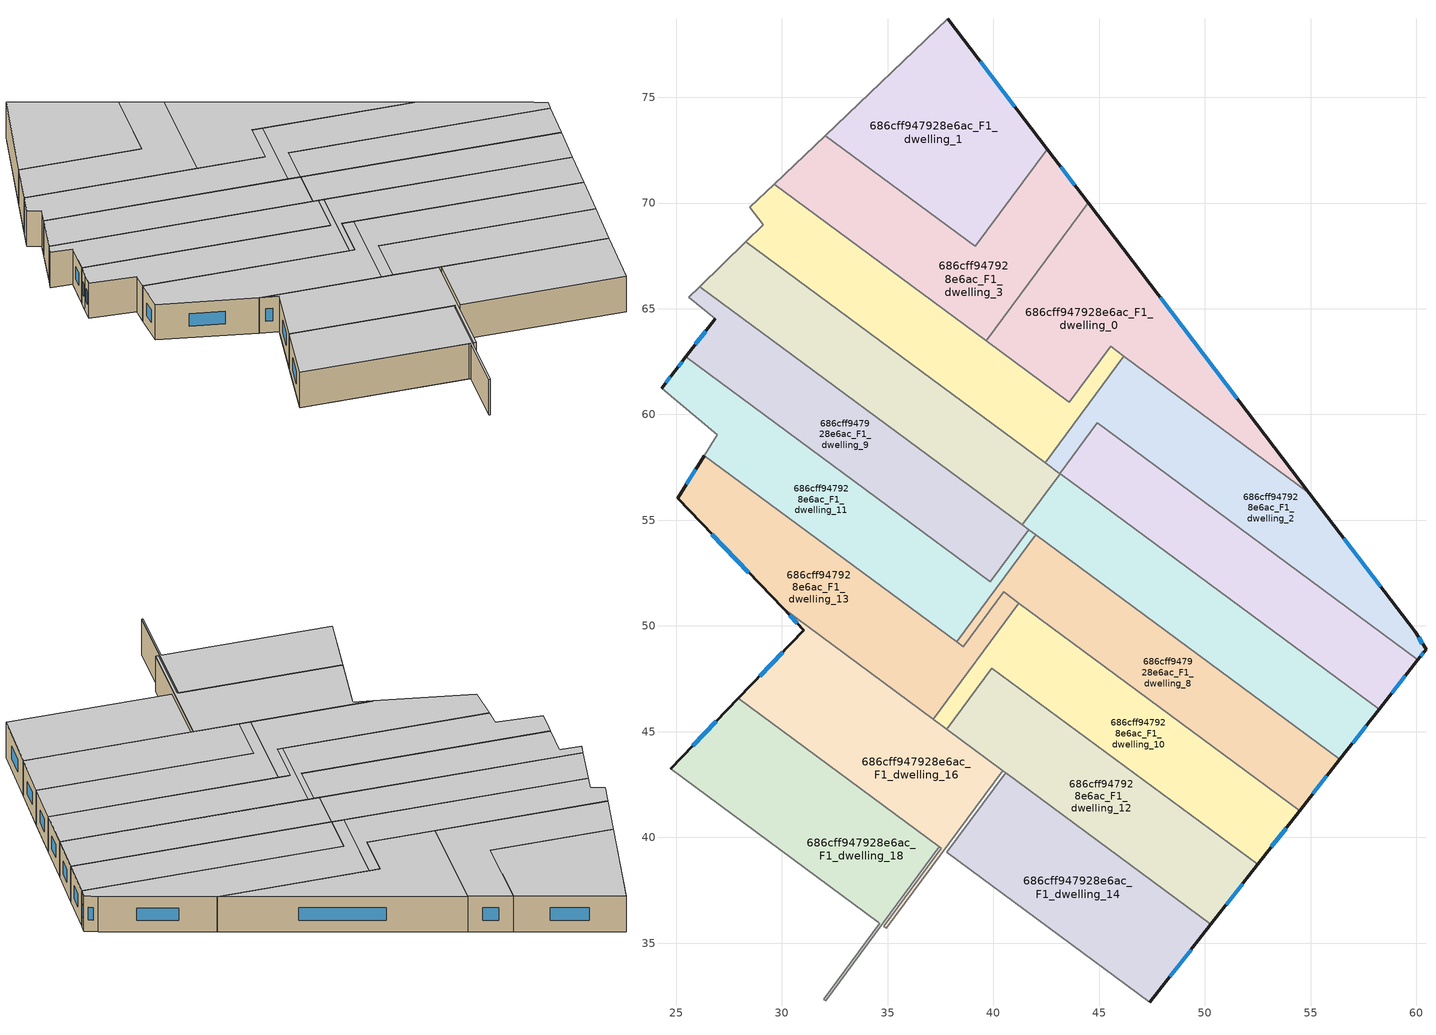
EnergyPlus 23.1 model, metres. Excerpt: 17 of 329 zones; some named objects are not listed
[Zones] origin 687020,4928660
686cff947928e6ac_F1_dwelling_0
 floor to 686cff947928e6ac_F0_dwelling_0 (EU_floor_Construction): 44.47,70.02 54.94,56.29 45.54,63.23 43.58,60.59 39.65,63.49 z3
 wall outside (EU_wall_Construction): 54.94,56.29 44.47,70.02 z3:6
 wall to 686cff947928e6ac_F1_dwelling_5 (EU_wall_Construction): 39.65,63.49 43.58,60.59 45.54,63.23 46.17,62.77 z3:6
 wall to 686cff947928e6ac_F1_dwelling_3 (EU_wall_Construction): 44.47,70.02 39.65,63.49 z3:6
 wall to 686cff947928e6ac_F1_dwelling_2 (EU_wall_Construction): 46.17,62.77 54.94,56.29 z3:6
 window (EU_Window_Construction): 51.54,60.75 47.88,65.55 z3.98:5.02
 ceiling to 686cff947928e6ac_F2_dwelling_0 (EU_floor_Construction): 54.94,56.29 44.47,70.02 39.65,63.49 43.58,60.59 45.54,63.23 z6
686cff947928e6ac_F1_dwelling_1
 floor to 686cff947928e6ac_F0_dwelling_1 (EU_floor_Construction): 37.84,78.71 42.55,72.54 39.15,67.95 32.05,73.19 z3
 wall outside (EU_wall_Construction): 42.55,72.54 37.84,78.71 z3:6
 wall to 686cff947928e6ac_F1_dwelling_3 (EU_wall_Construction): 32.05,73.19 39.15,67.95 42.55,72.54 z3:6
 wall adiabatic (EU_wall_Construction): 37.84,78.71 32.05,73.19 z3:6
 window (EU_Window_Construction): 41.02,74.55 39.37,76.71 z3.98:5.02
 ceiling to 686cff947928e6ac_F2_dwelling_1 (EU_floor_Construction): 39.15,67.95 42.55,72.54 37.84,78.71 32.05,73.19 z6
686cff947928e6ac_F1_dwelling_10
 floor to 686cff947928e6ac_F0_dwelling_10 (EU_floor_Construction): 54.49,41.27 52.5,38.73 39.93,48.01 37.79,45.12 37.15,45.59 41.2,51.09 z3
 wall outside (EU_wall_Construction): 52.5,38.73 54.49,41.27 z3:6
 wall to 686cff947928e6ac_F1_dwelling_12 (EU_wall_Construction): 37.79,45.12 39.93,48.01 52.5,38.73 z3:6
 wall to 686cff947928e6ac_F1_dwelling_13 (EU_wall_Construction): 41.2,51.09 37.15,45.59 z3:6
 wall to 686cff947928e6ac_F1_dwelling_8 (EU_wall_Construction): 54.49,41.27 41.2,51.09 z3:6
 wall to 686cff947928e6ac_F1_dwelling_16 (EU_wall_Construction): 37.15,45.59 37.79,45.12 z3:6
 window (EU_Window_Construction): 53.15,39.56 53.84,40.44 z3.98:5.02
 ceiling to 686cff947928e6ac_F2_dwelling_10 (EU_floor_Construction): 52.5,38.73 54.49,41.27 41.2,51.09 37.15,45.59 37.79,45.12 39.93,48.01 z6
686cff947928e6ac_F1_dwelling_11
 floor to 686cff947928e6ac_F0_dwelling_11 (EU_floor_Construction): 41.67,54.56 42,54.32 38.26,49.25 26.32,58.06 26.94,59.05 24.31,61.23 24.93,62.04 25.45,62.72 39.85,52.09 z3
 wall outside (EU_wall_Construction): 25.45,62.72 24.93,62.04 24.31,61.23 z3:6
 wall to 686cff947928e6ac_F1_dwelling_9 (EU_wall_Construction): 41.67,54.56 39.85,52.09 25.45,62.72 z3:6
 wall to 686cff947928e6ac_F1_dwelling_8 (EU_wall_Construction): 38.26,49.25 42,54.32 z3:6
 wall adiabatic (EU_wall_Construction): 24.31,61.23 26.94,59.05 26.32,58.06 z3:6
 wall to 686cff947928e6ac_F1_dwelling_6 (EU_wall_Construction): 42,54.32 41.67,54.56 z3:6
 wall to 686cff947928e6ac_F1_dwelling_13 (EU_wall_Construction): 26.32,58.06 38.26,49.25 z3:6
 window (EU_Window_Construction): 24.72,61.77 24.51,61.49 / 25.28,62.5 25.1,62.26 z3.98:5.02
 ceiling to 686cff947928e6ac_F2_dwelling_11 (EU_floor_Construction): 39.85,52.09 25.45,62.72 24.93,62.04 24.31,61.23 26.94,59.05 26.32,58.06 38.26,49.25 42,54.32 41.67,54.56 z6
686cff947928e6ac_F1_dwelling_12
 floor to 686cff947928e6ac_F0_dwelling_12 (EU_floor_Construction): 52.5,38.73 50.28,35.89 37.79,45.12 39.93,48.01 z3
 wall outside (EU_wall_Construction): 50.28,35.89 52.5,38.73 z3:6
 wall to 686cff947928e6ac_F1_dwelling_14 (EU_wall_Construction): 40.58,43.06 50.28,35.89 z3:6
 wall to 686cff947928e6ac_F1_dwelling_15 (EU_wall_Construction): 40.44,43.16 40.58,43.06 z3:6
 wall to 686cff947928e6ac_F1_dwelling_16 (EU_wall_Construction): 37.79,45.12 40.44,43.16 z3:6
 window (EU_Window_Construction): 51,36.81 51.78,37.81 z3.98:5.02
 ceiling to 686cff947928e6ac_F2_dwelling_12 (EU_floor_Construction): 50.28,35.89 52.5,38.73 39.93,48.01 37.79,45.12 z6
686cff947928e6ac_F1_dwelling_13
 floor to 686cff947928e6ac_F0_dwelling_13 (EU_floor_Construction): 40.48,51.62 41.2,51.09 37.15,45.59 30.05,50.83 25.06,56.04 26.32,58.06 38.56,49.02 z3
 wall outside (EU_wall_Construction): 26.32,58.06 25.06,56.04 30.05,50.83 z3:6
 wall to 686cff947928e6ac_F1_dwelling_8 (EU_wall_Construction): 41.2,51.09 40.48,51.62 38.56,49.02 38.26,49.25 z3:6
 wall to 686cff947928e6ac_F1_dwelling_16 (EU_wall_Construction): 30.05,50.83 37.15,45.59 z3:6
 window (EU_Window_Construction): 26.69,54.34 28.43,52.52 / 25.91,57.4 25.47,56.69 z3.98:5.02
 ceiling to 686cff947928e6ac_F2_dwelling_13 (EU_floor_Construction): 37.15,45.59 41.2,51.09 40.48,51.62 38.56,49.02 26.32,58.06 25.06,56.04 30.05,50.83 z6
686cff947928e6ac_F1_dwelling_14
 floor to 686cff947928e6ac_F0_dwelling_14 (EU_floor_Construction): 50.28,35.89 47.4,32.21 37.8,39.29 40.58,43.06 z3
 wall outside (EU_wall_Construction): 47.4,32.21 50.28,35.89 z3:6
 wall to 686cff947928e6ac_F1_dwelling_15 (EU_wall_Construction): 40.58,43.06 37.8,39.29 47.4,32.21 z3:6
 window (EU_Window_Construction): 48.34,33.41 49.34,34.69 z3.98:5.02
 ceiling to 686cff947928e6ac_F2_dwelling_14 (EU_floor_Construction): 47.4,32.21 50.28,35.89 40.58,43.06 37.8,39.29 z6
686cff947928e6ac_F1_dwelling_16
 floor to 686cff947928e6ac_F0_dwelling_16 (EU_floor_Construction): 40.44,43.16 34.94,35.7 34.8,35.8 37.53,39.5 27.94,46.58 31.04,49.8 30.05,50.83 z3
 wall outside (EU_wall_Construction): 30.05,50.83 31.04,49.8 27.94,46.58 z3:6
 wall to 686cff947928e6ac_F1_dwelling_15 (EU_wall_Construction): 34.94,35.7 40.44,43.16 z3:6
 wall to 686cff947928e6ac_F1_dwelling_17 (EU_wall_Construction): 37.44,39.56 37.53,39.5 34.8,35.8 34.94,35.7 z3:6
 wall to 686cff947928e6ac_F1_dwelling_18 (EU_wall_Construction): 27.94,46.58 37.44,39.56 z3:6
 window (EU_Window_Construction): 30.03,48.76 28.95,47.63 / 30.37,50.5 30.71,50.14 z3.98:5.02
 ceiling to 686cff947928e6ac_F2_dwelling_16 (EU_floor_Construction): 37.53,39.5 34.8,35.8 34.94,35.7 40.44,43.16 30.05,50.83 31.04,49.8 27.94,46.58 z6
686cff947928e6ac_F1_dwelling_18
 floor to 686cff947928e6ac_F0_dwelling_18 (EU_floor_Construction): 37.44,39.56 32.06,32.28 31.97,32.35 34.62,35.94 24.73,43.24 27.94,46.58 z3
 wall outside (EU_wall_Construction): 27.94,46.58 24.73,43.24 z3:6
 wall to 686cff947928e6ac_F1_dwelling_17 (EU_wall_Construction): 32.06,32.28 37.44,39.56 z3:6
 wall to 686cff947928e6ac_F1_dwelling_19 (EU_wall_Construction): 34.54,36 34.62,35.94 31.97,32.35 32.06,32.28 z3:6
 wall to 686cff947928e6ac_F1_dwelling_20 (EU_wall_Construction): 24.73,43.24 34.54,36 z3:6
 window (EU_Window_Construction): 26.9,45.49 25.78,44.33 z3.98:5.02
 ceiling to 686cff947928e6ac_F2_dwelling_18 (EU_floor_Construction): 34.62,35.94 31.97,32.35 32.06,32.28 37.44,39.56 27.94,46.58 24.73,43.24 z6
686cff947928e6ac_F1_dwelling_2
 floor to 686cff947928e6ac_F0_dwelling_2 (EU_floor_Construction): 54.94,56.29 59.93,49.74 60.45,48.89 60.07,48.41 44.91,59.6 43.14,57.2 42.44,57.72 46.17,62.76 z3
 wall outside (EU_wall_Construction): 60.07,48.41 60.45,48.89 59.93,49.74 54.94,56.29 z3:6
 wall to 686cff947928e6ac_F1_dwelling_4 (EU_wall_Construction): 43.14,57.2 44.91,59.6 60.07,48.41 z3:6
 wall to 686cff947928e6ac_F1_dwelling_5 (EU_wall_Construction): 46.17,62.76 42.44,57.72 z3:6
 wall to 686cff947928e6ac_F1_dwelling_7 (EU_wall_Construction): 42.44,57.72 43.14,57.2 z3:6
 window (EU_Window_Construction): 60.28,49.17 60.1,49.46 / 60.2,48.57 60.33,48.74 / 58.31,51.87 56.56,54.16 z3.98:5.02
 ceiling to 686cff947928e6ac_F2_dwelling_2 (EU_floor_Construction): 60.07,48.41 60.45,48.89 59.93,49.74 54.94,56.29 46.17,62.76 42.44,57.72 43.14,57.2 44.91,59.6 z6
686cff947928e6ac_F1_dwelling_3
 floor to 686cff947928e6ac_F0_dwelling_3 (EU_floor_Construction): 42.55,72.54 44.47,70.02 39.65,63.49 29.63,70.89 32.05,73.19 39.15,67.95 z3
 wall outside (EU_wall_Construction): 44.47,70.02 42.55,72.54 z3:6
 wall adiabatic (EU_wall_Construction): 32.05,73.19 29.63,70.89 z3:6
 wall to 686cff947928e6ac_F1_dwelling_5 (EU_wall_Construction): 29.63,70.89 39.65,63.49 z3:6
 window (EU_Window_Construction): 43.85,70.84 43.17,71.72 z3.98:5.02
 ceiling to 686cff947928e6ac_F2_dwelling_3 (EU_floor_Construction): 39.65,63.49 44.47,70.02 42.55,72.54 39.15,67.95 32.05,73.19 29.63,70.89 z6
686cff947928e6ac_F1_dwelling_4
 floor to 686cff947928e6ac_F0_dwelling_4 (EU_floor_Construction): 60.07,48.41 58.23,46.06 43.14,57.2 44.91,59.6 z3
 wall outside (EU_wall_Construction): 58.23,46.06 60.07,48.41 z3:6
 wall to 686cff947928e6ac_F1_dwelling_6 (EU_wall_Construction): 43.15,57.2 58.23,46.06 z3:6
 wall to 686cff947928e6ac_F1_dwelling_7 (EU_wall_Construction): 43.14,57.2 43.15,57.2 z3:6
 window (EU_Window_Construction): 58.83,46.82 59.47,47.64 z3.98:5.02
 ceiling to 686cff947928e6ac_F2_dwelling_4 (EU_floor_Construction): 58.23,46.06 60.07,48.41 44.91,59.6 43.14,57.2 z6
686cff947928e6ac_F1_dwelling_5
 floor to 686cff947928e6ac_F0_dwelling_5 (EU_floor_Construction): 45.54,63.23 46.17,62.76 42.44,57.72 28.3,68.17 29.11,68.96 28.48,69.79 29.63,70.89 43.58,60.59 z3
 wall adiabatic (EU_wall_Construction): 29.63,70.89 28.48,69.79 29.11,68.96 28.3,68.17 z3:6
 wall to 686cff947928e6ac_F1_dwelling_7 (EU_wall_Construction): 28.3,68.17 42.44,57.72 z3:6
 ceiling to 686cff947928e6ac_F2_dwelling_5 (EU_floor_Construction): 42.44,57.72 46.17,62.76 45.54,63.23 43.58,60.59 29.63,70.89 28.48,69.79 29.11,68.96 28.3,68.17 z6
686cff947928e6ac_F1_dwelling_6
 floor to 686cff947928e6ac_F0_dwelling_6 (EU_floor_Construction): 58.23,46.06 56.39,43.7 41.37,54.78 43.15,57.2 z3
 wall outside (EU_wall_Construction): 56.39,43.7 58.23,46.06 z3:6
 wall to 686cff947928e6ac_F1_dwelling_7 (EU_wall_Construction): 43.15,57.2 41.37,54.78 z3:6
 wall to 686cff947928e6ac_F1_dwelling_8 (EU_wall_Construction): 42,54.32 56.39,43.7 z3:6
 wall to 686cff947928e6ac_F1_dwelling_9 (EU_wall_Construction): 41.37,54.78 41.67,54.56 z3:6
 window (EU_Window_Construction): 56.99,44.46 57.63,45.29 z3.98:5.02
 ceiling to 686cff947928e6ac_F2_dwelling_6 (EU_floor_Construction): 56.39,43.7 58.23,46.06 43.15,57.2 41.37,54.78 z6
686cff947928e6ac_F1_dwelling_7
 floor to 686cff947928e6ac_F0_dwelling_7 (EU_floor_Construction): 43.15,57.2 41.37,54.78 26.12,66.04 28.3,68.17 z3
 wall adiabatic (EU_wall_Construction): 28.3,68.17 26.12,66.04 z3:6
 wall to 686cff947928e6ac_F1_dwelling_9 (EU_wall_Construction): 26.12,66.04 41.37,54.78 z3:6
 ceiling to 686cff947928e6ac_F2_dwelling_7 (EU_floor_Construction): 41.37,54.78 43.15,57.2 28.3,68.17 26.12,66.04 z6
686cff947928e6ac_F1_dwelling_8
 floor to 686cff947928e6ac_F0_dwelling_8 (EU_floor_Construction): 56.39,43.7 54.49,41.27 40.48,51.62 38.56,49.02 38.26,49.25 42,54.32 z3
 wall outside (EU_wall_Construction): 54.49,41.27 56.39,43.7 z3:6
 window (EU_Window_Construction): 55.11,42.06 55.77,42.91 z3.98:5.02
 ceiling to 686cff947928e6ac_F2_dwelling_8 (EU_floor_Construction): 54.49,41.27 56.39,43.7 42,54.32 38.26,49.25 38.56,49.02 40.48,51.62 z6
686cff947928e6ac_F1_dwelling_9
 floor to 686cff947928e6ac_F0_dwelling_9 (EU_floor_Construction): 41.67,54.56 39.85,52.09 25.45,62.72 26.84,64.54 25.6,65.54 26.12,66.04 z3
 wall outside (EU_wall_Construction): 26.84,64.54 25.45,62.72 z3:6
 wall adiabatic (EU_wall_Construction): 26.12,66.04 25.6,65.54 26.84,64.54 z3:6
 window (EU_Window_Construction): 26.39,63.94 25.9,63.31 z3.98:5.02
 ceiling to 686cff947928e6ac_F2_dwelling_9 (EU_floor_Construction): 39.85,52.09 41.67,54.56 26.12,66.04 25.6,65.54 26.84,64.54 25.45,62.72 z6
[Building]
EU S2 Campaign: North Axis=0; Terrain=City; Solar Distribution=FullExterior
[Site:Location]
Bologna: Latitude=44.5; Longitude=11.25; Time Zone=1; Elevation=37
[SizingPeriod:WeatherFileDays]
AnnualSizingPeriod: Begin Month=1; Begin Day of Month=1; End Month=12; End Day of Month=31; Day of Week for Start Day=Monday; Use Weather File Daylight Saving Period=No; Use Weather File Rain and Snow Indicators=No
[MATERIAL]
EU_InternalMass_Material: Roughness=MediumRough; Thickness=0.1; Conductivity=1; Density=1800; Specific Heat=900; Thermal Absorptance=0.9; Solar Absorptance=0.7; Visible Absorptance=0.7
[MATERIAL:NOMASS] Roughness=MediumRough; Thermal Absorptance=0.9; Solar Absorptance=0.7; Visible Absorptance=0.7
Name | Thermal Resistance
EU_wall_NoMass | 0.905828
EU_floor_NoMass | 0.67114
[WINDOWMATERIAL:SIMPLEGLAZINGSYSTEM]
EU_Window_SimpleGlazing: UFactor=4.52486; Solar Heat Gain Coefficient=0.85; Visible Transmittance=0.85
[CONSTRUCTION]
EU_wall_Construction: EU_wall_NoMass
EU_floor_Construction: EU_floor_NoMass
EU_Window_Construction: EU_Window_SimpleGlazing
EU_InternalMass_Construction: EU_InternalMass_Material
[ZONE] Type=1; Multiplier=1; Ceiling Height=autocalculate; Floor Area=autocalculate; Part of Total Floor Area=Yes
Name | Volume
686cff947928e6ac_F1_dwelling_0 | 168.287
686cff947928e6ac_F1_dwelling_1 | 168.281
686cff947928e6ac_F1_dwelling_10 | 168.247
686cff947928e6ac_F1_dwelling_11 | 168.291
686cff947928e6ac_F1_dwelling_12 | 168.253
686cff947928e6ac_F1_dwelling_13 | 168.284
686cff947928e6ac_F1_dwelling_14 | 168.27
686cff947928e6ac_F1_dwelling_16; 686cff947928e6ac_F1_dwelling_7 | 168.292
686cff947928e6ac_F1_dwelling_18 | 168.259
686cff947928e6ac_F1_dwelling_2 | 168.283
686cff947928e6ac_F1_dwelling_3 | 168.265
686cff947928e6ac_F1_dwelling_4 | 168.269
686cff947928e6ac_F1_dwelling_5 | 168.245
686cff947928e6ac_F1_dwelling_6 | 168.268
686cff947928e6ac_F1_dwelling_8 | 168.308
686cff947928e6ac_F1_dwelling_9 | 168.254
[INTERNALMASS] Construction=EU_InternalMass_Construction
Name | Zone or ZoneList | Surface Area
686cff947928e6ac_F1_dwelling_0_EU_InternalMass | 686cff947928e6ac_F1_dwelling_0 | 56.0903
686cff947928e6ac_F1_dwelling_1_EU_InternalMass | 686cff947928e6ac_F1_dwelling_1 | 56.093
686cff947928e6ac_F1_dwelling_2_EU_InternalMass | 686cff947928e6ac_F1_dwelling_2 | 56.0929
686cff947928e6ac_F1_dwelling_3_EU_InternalMass | 686cff947928e6ac_F1_dwelling_3 | 56.0902
686cff947928e6ac_F1_dwelling_4_EU_InternalMass | 686cff947928e6ac_F1_dwelling_4 | 56.089
686cff947928e6ac_F1_dwelling_5_EU_InternalMass | 686cff947928e6ac_F1_dwelling_5 | 56.0819
686cff947928e6ac_F1_dwelling_6_EU_InternalMass | 686cff947928e6ac_F1_dwelling_6 | 56.0887
686cff947928e6ac_F1_dwelling_7_EU_InternalMass | 686cff947928e6ac_F1_dwelling_7 | 56.0969
686cff947928e6ac_F1_dwelling_8_EU_InternalMass | 686cff947928e6ac_F1_dwelling_8 | 56.1021
686cff947928e6ac_F1_dwelling_9_EU_InternalMass | 686cff947928e6ac_F1_dwelling_9 | 56.0849
686cff947928e6ac_F1_dwelling_10_EU_InternalMass | 686cff947928e6ac_F1_dwelling_10 | 56.0826
686cff947928e6ac_F1_dwelling_11_EU_InternalMass | 686cff947928e6ac_F1_dwelling_11 | 56.0973
686cff947928e6ac_F1_dwelling_12_EU_InternalMass | 686cff947928e6ac_F1_dwelling_12 | 56.0928
686cff947928e6ac_F1_dwelling_13_EU_InternalMass | 686cff947928e6ac_F1_dwelling_13 | 56.0947
686cff947928e6ac_F1_dwelling_14_EU_InternalMass | 686cff947928e6ac_F1_dwelling_14 | 56.0896
686cff947928e6ac_F1_dwelling_16_EU_InternalMass | 686cff947928e6ac_F1_dwelling_16 | 56.0976
686cff947928e6ac_F1_dwelling_18_EU_InternalMass | 686cff947928e6ac_F1_dwelling_18 | 56.0861
[OTHEREQUIPMENT] Fuel Type=Electricity; Design Level Calculation Method=Watts/Area; Power per Zone Floor Area=1; Fraction Latent=0; Fraction Radiant=0; Fraction Lost=0; Carbon Dioxide Generation Rate=0; EndUse Subcategory=EU_Step8_InternalGains
Name | Zone or ZoneList or Space or SpaceList | Schedule
EU_Step8_InternalGain_686cff947928e6ac_F1_dwelling_0_f000 | 686cff947928e6ac_F1_dwelling_0 | EU_Step8_GainSchedule_686cff947928e6ac_F1_dwelling_0_f000
EU_Step8_InternalGain_686cff947928e6ac_F1_dwelling_1_f000 | 686cff947928e6ac_F1_dwelling_1 | EU_Step8_GainSchedule_686cff947928e6ac_F1_dwelling_1_f000
EU_Step8_InternalGain_686cff947928e6ac_F1_dwelling_2_f000 | 686cff947928e6ac_F1_dwelling_2 | EU_Step8_GainSchedule_686cff947928e6ac_F1_dwelling_2_f000
EU_Step8_InternalGain_686cff947928e6ac_F1_dwelling_3_f000 | 686cff947928e6ac_F1_dwelling_3 | EU_Step8_GainSchedule_686cff947928e6ac_F1_dwelling_3_f000
EU_Step8_InternalGain_686cff947928e6ac_F1_dwelling_4_f000 | 686cff947928e6ac_F1_dwelling_4 | EU_Step8_GainSchedule_686cff947928e6ac_F1_dwelling_4_f000
EU_Step8_InternalGain_686cff947928e6ac_F1_dwelling_5_f000 | 686cff947928e6ac_F1_dwelling_5 | EU_Step8_GainSchedule_686cff947928e6ac_F1_dwelling_5_f000
EU_Step8_InternalGain_686cff947928e6ac_F1_dwelling_6_f000 | 686cff947928e6ac_F1_dwelling_6 | EU_Step8_GainSchedule_686cff947928e6ac_F1_dwelling_6_f000
EU_Step8_InternalGain_686cff947928e6ac_F1_dwelling_7_f000 | 686cff947928e6ac_F1_dwelling_7 | EU_Step8_GainSchedule_686cff947928e6ac_F1_dwelling_7_f000
EU_Step8_InternalGain_686cff947928e6ac_F1_dwelling_8_f000 | 686cff947928e6ac_F1_dwelling_8 | EU_Step8_GainSchedule_686cff947928e6ac_F1_dwelling_8_f000
EU_Step8_InternalGain_686cff947928e6ac_F1_dwelling_9_f000 | 686cff947928e6ac_F1_dwelling_9 | EU_Step8_GainSchedule_686cff947928e6ac_F1_dwelling_9_f000
EU_Step8_InternalGain_686cff947928e6ac_F1_dwelling_10_f000 | 686cff947928e6ac_F1_dwelling_10 | EU_Step8_GainSchedule_686cff947928e6ac_F1_dwelling_10_f000
EU_Step8_InternalGain_686cff947928e6ac_F1_dwelling_11_f000 | 686cff947928e6ac_F1_dwelling_11 | EU_Step8_GainSchedule_686cff947928e6ac_F1_dwelling_11_f000
EU_Step8_InternalGain_686cff947928e6ac_F1_dwelling_12_f000 | 686cff947928e6ac_F1_dwelling_12 | EU_Step8_GainSchedule_686cff947928e6ac_F1_dwelling_12_f000
EU_Step8_InternalGain_686cff947928e6ac_F1_dwelling_13_f000 | 686cff947928e6ac_F1_dwelling_13 | EU_Step8_GainSchedule_686cff947928e6ac_F1_dwelling_13_f000
EU_Step8_InternalGain_686cff947928e6ac_F1_dwelling_14_f000 | 686cff947928e6ac_F1_dwelling_14 | EU_Step8_GainSchedule_686cff947928e6ac_F1_dwelling_14_f000
EU_Step8_InternalGain_686cff947928e6ac_F1_dwelling_16_f000 | 686cff947928e6ac_F1_dwelling_16 | EU_Step8_GainSchedule_686cff947928e6ac_F1_dwelling_16_f000
EU_Step8_InternalGain_686cff947928e6ac_F1_dwelling_18_f000 | 686cff947928e6ac_F1_dwelling_18 | EU_Step8_GainSchedule_686cff947928e6ac_F1_dwelling_18_f000
[ZONEVENTILATION:DESIGNFLOWRATE] Schedule=EU_AlwaysOn; Design Flow Rate Calculation Method=AirChanges/Hour; Air Changes per Hour=0.73129; Ventilation Type=Natural; Fan Pressure Rise=0; Fan Total Efficiency=1; Constant Term Coefficient=1; Temperature Term Coefficient=0; Velocity Term Coefficient=0; Velocity Squared Term Coefficient=0; Minimum Indoor Temperature=-100; Maximum Indoor Temperature=100; Delta Temperature=-100; Minimum Outdoor Temperature=-100; Maximum Outdoor Temperature=100; Maximum Wind Speed=40
Name | Zone or ZoneList or Space or SpaceList
EU_ConstantAir_686cff947928e6ac_F1_dwelling_0 | 686cff947928e6ac_F1_dwelling_0
EU_ConstantAir_686cff947928e6ac_F1_dwelling_1 | 686cff947928e6ac_F1_dwelling_1
EU_ConstantAir_686cff947928e6ac_F1_dwelling_2 | 686cff947928e6ac_F1_dwelling_2
EU_ConstantAir_686cff947928e6ac_F1_dwelling_3 | 686cff947928e6ac_F1_dwelling_3
EU_ConstantAir_686cff947928e6ac_F1_dwelling_4 | 686cff947928e6ac_F1_dwelling_4
EU_ConstantAir_686cff947928e6ac_F1_dwelling_5 | 686cff947928e6ac_F1_dwelling_5
EU_ConstantAir_686cff947928e6ac_F1_dwelling_6 | 686cff947928e6ac_F1_dwelling_6
EU_ConstantAir_686cff947928e6ac_F1_dwelling_7 | 686cff947928e6ac_F1_dwelling_7
EU_ConstantAir_686cff947928e6ac_F1_dwelling_8 | 686cff947928e6ac_F1_dwelling_8
EU_ConstantAir_686cff947928e6ac_F1_dwelling_9 | 686cff947928e6ac_F1_dwelling_9
EU_ConstantAir_686cff947928e6ac_F1_dwelling_10 | 686cff947928e6ac_F1_dwelling_10
EU_ConstantAir_686cff947928e6ac_F1_dwelling_11 | 686cff947928e6ac_F1_dwelling_11
EU_ConstantAir_686cff947928e6ac_F1_dwelling_12 | 686cff947928e6ac_F1_dwelling_12
EU_ConstantAir_686cff947928e6ac_F1_dwelling_13 | 686cff947928e6ac_F1_dwelling_13
EU_ConstantAir_686cff947928e6ac_F1_dwelling_14 | 686cff947928e6ac_F1_dwelling_14
EU_ConstantAir_686cff947928e6ac_F1_dwelling_16 | 686cff947928e6ac_F1_dwelling_16
EU_ConstantAir_686cff947928e6ac_F1_dwelling_18 | 686cff947928e6ac_F1_dwelling_18
[HVACTEMPLATE:ZONE:IDEALLOADSAIRSYSTEM] System Availability Schedule=EU_AlwaysOn; Maximum Heating Supply Air Temperature=50; Minimum Cooling Supply Air Temperature=13; Maximum Heating Supply Air Humidity Ratio=0.0156; Minimum Cooling Supply Air Humidity Ratio=0.0077; Heating Limit=NoLimit; Cooling Limit=NoLimit; Heating Availability Schedule=EU_AlwaysOn; Cooling Availability Schedule=EU_CoolingOff; Dehumidification Control Type=ConstantSensibleHeatRatio; Cooling Sensible Heat Ratio=0.7; Dehumidification Setpoint=60; Humidification Control Type=None; Humidification Setpoint=30; Outdoor Air Method=None; Outdoor Air Flow Rate per Person=0.00944; Outdoor Air Flow Rate per Zone Floor Area=0; Outdoor Air Flow Rate per Zone=0; Demand Controlled Ventilation Type=None; Outdoor Air Economizer Type=NoEconomizer; Heat Recovery Type=None; Sensible Heat Recovery Effectiveness=0.7; Latent Heat Recovery Effectiveness=0.65
Name | Template Thermostat
686cff947928e6ac_F1_dwelling_0 | EU_HeatOnly_686cff947928e6ac_F1_dwelling_0
686cff947928e6ac_F1_dwelling_1 | EU_HeatOnly_686cff947928e6ac_F1_dwelling_1
686cff947928e6ac_F1_dwelling_2 | EU_HeatOnly_686cff947928e6ac_F1_dwelling_2
686cff947928e6ac_F1_dwelling_3 | EU_HeatOnly_686cff947928e6ac_F1_dwelling_3
686cff947928e6ac_F1_dwelling_4 | EU_HeatOnly_686cff947928e6ac_F1_dwelling_4
686cff947928e6ac_F1_dwelling_5 | EU_HeatOnly_686cff947928e6ac_F1_dwelling_5
686cff947928e6ac_F1_dwelling_6 | EU_HeatOnly_686cff947928e6ac_F1_dwelling_6
686cff947928e6ac_F1_dwelling_7 | EU_HeatOnly_686cff947928e6ac_F1_dwelling_7
686cff947928e6ac_F1_dwelling_8 | EU_HeatOnly_686cff947928e6ac_F1_dwelling_8
686cff947928e6ac_F1_dwelling_9 | EU_HeatOnly_686cff947928e6ac_F1_dwelling_9
686cff947928e6ac_F1_dwelling_10 | EU_HeatOnly_686cff947928e6ac_F1_dwelling_10
686cff947928e6ac_F1_dwelling_11 | EU_HeatOnly_686cff947928e6ac_F1_dwelling_11
686cff947928e6ac_F1_dwelling_12 | EU_HeatOnly_686cff947928e6ac_F1_dwelling_12
686cff947928e6ac_F1_dwelling_13 | EU_HeatOnly_686cff947928e6ac_F1_dwelling_13
686cff947928e6ac_F1_dwelling_14 | EU_HeatOnly_686cff947928e6ac_F1_dwelling_14
686cff947928e6ac_F1_dwelling_16 | EU_HeatOnly_686cff947928e6ac_F1_dwelling_16
686cff947928e6ac_F1_dwelling_18 | EU_HeatOnly_686cff947928e6ac_F1_dwelling_18
[SIZING:ZONE] Zone Cooling Design Supply Air Temperature Input Method=SupplyAirTemperature; Zone Cooling Design Supply Air Temperature=13; Zone Heating Design Supply Air Temperature Input Method=SupplyAirTemperature; Zone Heating Design Supply Air Temperature=50; Zone Cooling Design Supply Air Humidity Ratio=0.008; Zone Heating Design Supply Air Humidity Ratio=0.008; Cooling Design Air Flow Method=DesignDay; Cooling Design Air Flow Rate=0; Cooling Minimum Air Flow per Zone Floor Area=0.000762; Cooling Minimum Air Flow=0; Cooling Minimum Air Flow Fraction=0.2; Heating Design Air Flow Method=DesignDay; Heating Design Air Flow Rate=0; Heating Maximum Air Flow per Zone Floor Area=0.002032; Heating Maximum Air Flow=0.141576; Heating Maximum Air Flow Fraction=0.3; Account for Dedicated Outdoor Air System=No; Dedicated Outdoor Air System Control Strategy=NeutralSupplyAir; Dedicated Outdoor Air Low Setpoint Temperature for Design=autosize; Dedicated Outdoor Air High Setpoint Temperature for Design=autosize; Zone Load Sizing Method=Sensible Load Only No Latent Load; Zone Latent Cooling Design Supply Air Humidity Ratio Input Method=HumidityRatioDifference; Zone Cooling Design Supply Air Humidity Ratio Difference=0.005; Zone Latent Heating Design Supply Air Humidity Ratio Input Method=HumidityRatioDifference; Zone Humidification Design Supply Air Humidity Ratio Difference=0.005
686cff947928e6ac_F1_dwelling_0; 686cff947928e6ac_F1_dwelling_1; 686cff947928e6ac_F1_dwelling_2; 686cff947928e6ac_F1_dwelling_3; 686cff947928e6ac_F1_dwelling_4; 686cff947928e6ac_F1_dwelling_5; 686cff947928e6ac_F1_dwelling_6; 686cff947928e6ac_F1_dwelling_7; 686cff947928e6ac_F1_dwelling_8; 686cff947928e6ac_F1_dwelling_9; 686cff947928e6ac_F1_dwelling_10; 686cff947928e6ac_F1_dwelling_11; 686cff947928e6ac_F1_dwelling_12; 686cff947928e6ac_F1_dwelling_13; 686cff947928e6ac_F1_dwelling_14; 686cff947928e6ac_F1_dwelling_16; 686cff947928e6ac_F1_dwelling_18
[SCHEDULE:CONSTANT]
Name | Hourly Value
EU_AlwaysOn | 1
EU_CoolingOff | 0
[SCHEDULE:FILE] Column Number=1; Rows to Skip at Top=0; Number of Hours of Data=8760; Column Separator=Comma; Interpolate to Timestep=No; Minutes per Item=60; Adjust Schedule for Daylight Savings=Yes
Name | File
EU_Step8_GainSchedule_686cff947928e6ac_F1_dwelling_0_f000 | ../../schedules/686cff947928e6ac/686cff947928e6ac_F1_dwelling_0_f000_gain.csv
EU_Step8_GainSchedule_686cff947928e6ac_F1_dwelling_1_f000 | ../../schedules/686cff947928e6ac/686cff947928e6ac_F1_dwelling_1_f000_gain.csv
EU_Step8_GainSchedule_686cff947928e6ac_F1_dwelling_2_f000 | ../../schedules/686cff947928e6ac/686cff947928e6ac_F1_dwelling_2_f000_gain.csv
EU_Step8_GainSchedule_686cff947928e6ac_F1_dwelling_3_f000 | ../../schedules/686cff947928e6ac/686cff947928e6ac_F1_dwelling_3_f000_gain.csv
EU_Step8_GainSchedule_686cff947928e6ac_F1_dwelling_4_f000 | ../../schedules/686cff947928e6ac/686cff947928e6ac_F1_dwelling_4_f000_gain.csv
EU_Step8_GainSchedule_686cff947928e6ac_F1_dwelling_5_f000 | ../../schedules/686cff947928e6ac/686cff947928e6ac_F1_dwelling_5_f000_gain.csv
EU_Step8_GainSchedule_686cff947928e6ac_F1_dwelling_6_f000 | ../../schedules/686cff947928e6ac/686cff947928e6ac_F1_dwelling_6_f000_gain.csv
EU_Step8_GainSchedule_686cff947928e6ac_F1_dwelling_7_f000 | ../../schedules/686cff947928e6ac/686cff947928e6ac_F1_dwelling_7_f000_gain.csv
EU_Step8_GainSchedule_686cff947928e6ac_F1_dwelling_8_f000 | ../../schedules/686cff947928e6ac/686cff947928e6ac_F1_dwelling_8_f000_gain.csv
EU_Step8_GainSchedule_686cff947928e6ac_F1_dwelling_9_f000 | ../../schedules/686cff947928e6ac/686cff947928e6ac_F1_dwelling_9_f000_gain.csv
EU_Step8_GainSchedule_686cff947928e6ac_F1_dwelling_10_f000 | ../../schedules/686cff947928e6ac/686cff947928e6ac_F1_dwelling_10_f000_gain.csv
EU_Step8_GainSchedule_686cff947928e6ac_F1_dwelling_11_f000 | ../../schedules/686cff947928e6ac/686cff947928e6ac_F1_dwelling_11_f000_gain.csv
EU_Step8_GainSchedule_686cff947928e6ac_F1_dwelling_12_f000 | ../../schedules/686cff947928e6ac/686cff947928e6ac_F1_dwelling_12_f000_gain.csv
EU_Step8_GainSchedule_686cff947928e6ac_F1_dwelling_13_f000 | ../../schedules/686cff947928e6ac/686cff947928e6ac_F1_dwelling_13_f000_gain.csv
EU_Step8_GainSchedule_686cff947928e6ac_F1_dwelling_14_f000 | ../../schedules/686cff947928e6ac/686cff947928e6ac_F1_dwelling_14_f000_gain.csv
EU_Step8_GainSchedule_686cff947928e6ac_F1_dwelling_16_f000 | ../../schedules/686cff947928e6ac/686cff947928e6ac_F1_dwelling_16_f000_gain.csv
EU_Step8_GainSchedule_686cff947928e6ac_F1_dwelling_18_f000 | ../../schedules/686cff947928e6ac/686cff947928e6ac_F1_dwelling_18_f000_gain.csv
